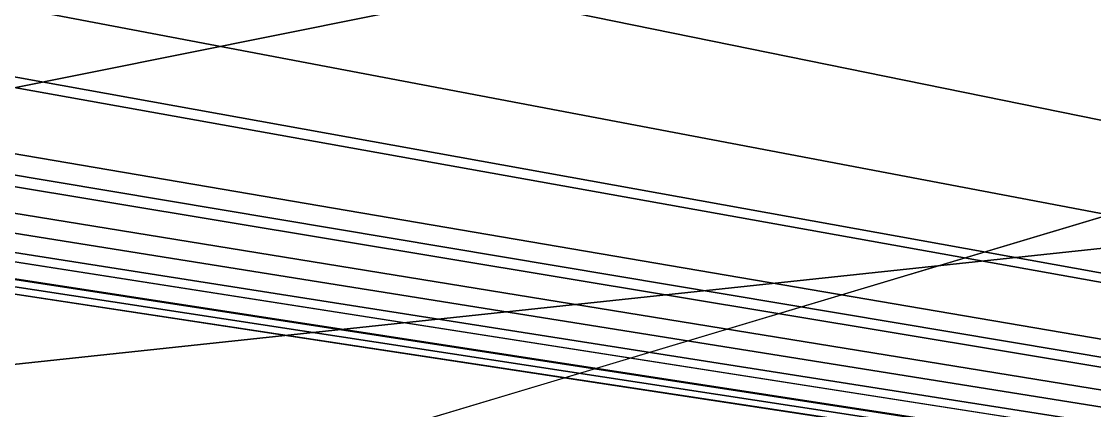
# Model space of a CAD drawing. Header units: metres. Extents: x 503497 to 504361, y 6966567 to 6966857.
# Drawn here: x 504146.752 to 504147.661, y 6966712.599 to 6966712.928 of the extents above; entities that cross this region are included whole.
import ezdxf

# ---------------------------------------------------------------- set-up
doc = ezdxf.new("R2010")
doc.units = ezdxf.units.M

msp = doc.modelspace()

# ---------------------------------------------------------------- linework, layer by layer
at = {"layer": 'SHADOW_APPROVED_20260111T072000'}
for points in [[(504144.5661, 6966713.0647), (504153.1826, 6966711.7206), (504080.0088, 6966726.6246), (504071.3923, 6966727.9687), (504144.5661, 6966713.0647)], [(504153.1826, 6966711.7206), (504152.9477, 6966710.2148), (504079.7739, 6966725.1188), (504080.0088, 6966726.6246), (504153.1826, 6966711.7206)]]:
    msp.add_lwpolyline(points, close=True, dxfattribs=at)
msp.add_lwpolyline([(504124.6436, 6966689.8311), (504125.6223, 6966696.1052), (504122.7613, 6966696.5515), (504123.3955, 6966700.6171), (504123.6735, 6966701.1907), (504124.1841, 6966701.6081), (504124.6865, 6966701.7525), (504126.4679, 6966701.5261), (504126.6349, 6966702.5968), (504125.8564, 6966702.7697), (504125.4218, 6966703.0603), (504125.0625, 6966703.6133), (504124.9683, 6966704.1079), (504125.9354, 6966710.4181), (504127.8093, 6966710.1258), (504128.3574, 6966713.6393), (504140.8554, 6966711.6898), (504140.8554, 6966711.6898), (504140.7719, 6966711.1544), (504144.1851, 6966710.622), (504144.5661, 6966713.0647), (504153.1826, 6966711.7206), (504152.9477, 6966710.2148), (504167.8718, 6966707.8869)], dxfattribs=at)
at = {"layer": 'SHADOW_APPROVED_20260114T072400'}
for points in [[(504144.5661, 6966713.0647), (504153.1826, 6966711.7206), (504081.1742, 6966725.3593), (504072.5577, 6966726.7034), (504144.5661, 6966713.0647)], [(504153.1826, 6966711.7206), (504152.9477, 6966710.2148), (504080.9393, 6966723.8535), (504081.1742, 6966725.3593), (504153.1826, 6966711.7206)]]:
    msp.add_lwpolyline(points, close=True, dxfattribs=at)
msp.add_lwpolyline([(504124.6436, 6966689.8311), (504125.6223, 6966696.1052), (504122.7613, 6966696.5515), (504123.3955, 6966700.6171), (504123.6735, 6966701.1907), (504124.1841, 6966701.6081), (504124.6865, 6966701.7525), (504126.4679, 6966701.5261), (504126.6349, 6966702.5968), (504125.8564, 6966702.7697), (504125.4218, 6966703.0603), (504125.0625, 6966703.6133), (504124.9683, 6966704.1079), (504125.9354, 6966710.4181), (504127.8093, 6966710.1258), (504128.3574, 6966713.6393), (504140.8554, 6966711.6898), (504140.8554, 6966711.6898), (504140.7719, 6966711.1544), (504144.1851, 6966710.622), (504144.5661, 6966713.0647), (504153.1826, 6966711.7206), (504152.9477, 6966710.2148), (504167.8718, 6966707.8869)], dxfattribs=at)
at = {"layer": 'SHADOW_APPROVED_20260122T071500'}
for points in [[(504144.5661, 6966713.0647), (504153.1826, 6966711.7206), (504070.6161, 6966726.4887), (504061.9996, 6966727.8328), (504144.5661, 6966713.0647)], [(504153.1826, 6966711.7206), (504152.9477, 6966710.2148), (504070.3812, 6966724.9829), (504070.6161, 6966726.4887), (504153.1826, 6966711.7206)]]:
    msp.add_lwpolyline(points, close=True, dxfattribs=at)
msp.add_lwpolyline([(504124.6436, 6966689.8311), (504125.6223, 6966696.1052), (504122.7613, 6966696.5515), (504123.3955, 6966700.6171), (504123.6735, 6966701.1907), (504124.1841, 6966701.6081), (504124.6865, 6966701.7525), (504126.4679, 6966701.5261), (504126.6349, 6966702.5968), (504125.8564, 6966702.7697), (504125.4218, 6966703.0603), (504125.0625, 6966703.6133), (504124.9683, 6966704.1079), (504125.9354, 6966710.4181), (504127.8093, 6966710.1258), (504128.3574, 6966713.6393), (504140.8554, 6966711.6898), (504140.8554, 6966711.6898), (504140.7719, 6966711.1544), (504144.1851, 6966710.622), (504144.5661, 6966713.0647), (504153.1826, 6966711.7206), (504152.9477, 6966710.2148), (504167.8718, 6966707.8869)], dxfattribs=at)
at = {"layer": 'SHADOW_APPROVED_20260124T072500'}
for points in [[(504144.5661, 6966713.0647), (504153.1826, 6966711.7206), (504076.9395, 6966723.4356), (504068.323, 6966724.7797), (504144.5661, 6966713.0647)], [(504153.1826, 6966711.7206), (504152.9477, 6966710.2148), (504076.7046, 6966721.9298), (504076.9395, 6966723.4356), (504153.1826, 6966711.7206)]]:
    msp.add_lwpolyline(points, close=True, dxfattribs=at)
msp.add_lwpolyline([(504124.6436, 6966689.8311), (504125.6223, 6966696.1052), (504122.7613, 6966696.5515), (504123.3955, 6966700.6171), (504123.6735, 6966701.1907), (504124.1841, 6966701.6081), (504124.6865, 6966701.7525), (504126.4679, 6966701.5261), (504126.6349, 6966702.5968), (504125.8564, 6966702.7697), (504125.4218, 6966703.0603), (504125.0625, 6966703.6133), (504124.9683, 6966704.1079), (504125.9354, 6966710.4181), (504127.8093, 6966710.1258), (504128.3574, 6966713.6393), (504140.8554, 6966711.6898), (504140.8554, 6966711.6898), (504140.7719, 6966711.1544), (504144.1851, 6966710.622), (504144.5661, 6966713.0647), (504153.1826, 6966711.7206), (504152.9477, 6966710.2148), (504167.8718, 6966707.8869)], dxfattribs=at)
at = {"layer": 'SHADOW_APPROVED_20260126T071100'}
for points in [[(504144.5661, 6966713.0647), (504153.1826, 6966711.7206), (504064.7575, 6966726.7664), (504056.141, 6966728.1105), (504144.5661, 6966713.0647)], [(504153.1826, 6966711.7206), (504152.9477, 6966710.2148), (504064.5226, 6966725.2606), (504064.7575, 6966726.7664), (504153.1826, 6966711.7206)]]:
    msp.add_lwpolyline(points, close=True, dxfattribs=at)
msp.add_lwpolyline([(504124.6436, 6966689.8311), (504125.6223, 6966696.1052), (504122.7613, 6966696.5515), (504123.3955, 6966700.6171), (504123.6735, 6966701.1907), (504124.1841, 6966701.6081), (504124.6865, 6966701.7525), (504126.4679, 6966701.5261), (504126.6349, 6966702.5968), (504125.8564, 6966702.7697), (504125.4218, 6966703.0603), (504125.0625, 6966703.6133), (504124.9683, 6966704.1079), (504125.9354, 6966710.4181), (504127.8093, 6966710.1258), (504128.3574, 6966713.6393), (504140.8554, 6966711.6898), (504140.8554, 6966711.6898), (504140.7719, 6966711.1544), (504144.1851, 6966710.622), (504144.5661, 6966713.0647), (504153.1826, 6966711.7206), (504152.9477, 6966710.2148), (504167.8718, 6966707.8869)], dxfattribs=at)
at = {"layer": 'SHADOW_APPROVED_20260127T071900'}
for points in [[(504144.5661, 6966713.0647), (504153.1826, 6966711.7206), (504070.8397, 6966724.2132), (504062.2232, 6966725.5573), (504144.5661, 6966713.0647)], [(504153.1826, 6966711.7206), (504152.9477, 6966710.2148), (504070.6048, 6966722.7074), (504070.8397, 6966724.2132), (504153.1826, 6966711.7206)]]:
    msp.add_lwpolyline(points, close=True, dxfattribs=at)
msp.add_lwpolyline([(504124.6436, 6966689.8311), (504125.6223, 6966696.1052), (504122.7613, 6966696.5515), (504123.3955, 6966700.6171), (504123.6735, 6966701.1907), (504124.1841, 6966701.6081), (504124.6865, 6966701.7525), (504126.4679, 6966701.5261), (504126.6349, 6966702.5968), (504125.8564, 6966702.7697), (504125.4218, 6966703.0603), (504125.0625, 6966703.6133), (504124.9683, 6966704.1079), (504125.9354, 6966710.4181), (504127.8093, 6966710.1258), (504128.3574, 6966713.6393), (504140.8554, 6966711.6898), (504140.8554, 6966711.6898), (504140.7719, 6966711.1544), (504144.1851, 6966710.622), (504144.5661, 6966713.0647), (504153.1826, 6966711.7206), (504152.9477, 6966710.2148), (504167.8718, 6966707.8869)], dxfattribs=at)
at = {"layer": 'SHADOW_APPROVED_20260129T071100'}
for points in [[(504144.5661, 6966713.0647), (504153.1826, 6966711.7206), (504062.7369, 6966725.9394), (504054.1204, 6966727.2835), (504144.5661, 6966713.0647)], [(504153.1826, 6966711.7206), (504152.9477, 6966710.2148), (504062.502, 6966724.4336), (504062.7369, 6966725.9394), (504153.1826, 6966711.7206)]]:
    msp.add_lwpolyline(points, close=True, dxfattribs=at)
msp.add_lwpolyline([(504124.6436, 6966689.8311), (504125.6223, 6966696.1052), (504122.7613, 6966696.5515), (504123.3955, 6966700.6171), (504123.6735, 6966701.1907), (504124.1841, 6966701.6081), (504124.6865, 6966701.7525), (504126.4679, 6966701.5261), (504126.6349, 6966702.5968), (504125.8564, 6966702.7697), (504125.4218, 6966703.0603), (504125.0625, 6966703.6133), (504124.9683, 6966704.1079), (504125.9354, 6966710.4181), (504127.8093, 6966710.1258), (504128.3574, 6966713.6393), (504140.8554, 6966711.6898), (504140.8554, 6966711.6898), (504140.7719, 6966711.1544), (504144.1851, 6966710.622), (504144.5661, 6966713.0647), (504153.1826, 6966711.7206), (504152.9477, 6966710.2148), (504167.8718, 6966707.8869)], dxfattribs=at)
at = {"layer": 'SHADOW_APPROVED_20260130T071100'}
for points in [[(504144.5661, 6966713.0647), (504153.1826, 6966711.7206), (504062.0507, 6966725.6348), (504053.4342, 6966726.9789), (504144.5661, 6966713.0647)], [(504153.1826, 6966711.7206), (504152.9477, 6966710.2148), (504061.8158, 6966724.129), (504062.0507, 6966725.6348), (504153.1826, 6966711.7206)]]:
    msp.add_lwpolyline(points, close=True, dxfattribs=at)
msp.add_lwpolyline([(504124.6436, 6966689.8311), (504125.6223, 6966696.1052), (504122.7613, 6966696.5515), (504123.3955, 6966700.6171), (504123.6735, 6966701.1907), (504124.1841, 6966701.6081), (504124.6865, 6966701.7525), (504126.4679, 6966701.5261), (504126.6349, 6966702.5968), (504125.8564, 6966702.7697), (504125.4218, 6966703.0603), (504125.0625, 6966703.6133), (504124.9683, 6966704.1079), (504125.9354, 6966710.4181), (504127.8093, 6966710.1258), (504128.3574, 6966713.6393), (504140.8554, 6966711.6898), (504140.8554, 6966711.6898), (504140.7719, 6966711.1544), (504144.1851, 6966710.622), (504144.5661, 6966713.0647), (504153.1826, 6966711.7206), (504152.9477, 6966710.2148), (504167.8718, 6966707.8869)], dxfattribs=at)
at = {"layer": 'SHADOW_APPROVED_20260203T070000'}
for points in [[(504144.5661, 6966713.0647), (504153.1826, 6966711.7206), (504047.1584, 6966728.022), (504038.5419, 6966729.3661), (504144.5661, 6966713.0647)], [(504153.1826, 6966711.7206), (504152.9477, 6966710.2148), (504046.9235, 6966726.5162), (504047.1584, 6966728.022), (504153.1826, 6966711.7206)]]:
    msp.add_lwpolyline(points, close=True, dxfattribs=at)
msp.add_lwpolyline([(504124.6436, 6966689.8311), (504125.6223, 6966696.1052), (504122.7613, 6966696.5515), (504123.3955, 6966700.6171), (504123.6735, 6966701.1907), (504124.1841, 6966701.6081), (504124.6865, 6966701.7525), (504126.4679, 6966701.5261), (504126.6349, 6966702.5968), (504125.8564, 6966702.7697), (504125.4218, 6966703.0603), (504125.0625, 6966703.6133), (504124.9683, 6966704.1079), (504125.9354, 6966710.4181), (504127.8093, 6966710.1258), (504128.3574, 6966713.6393), (504140.8554, 6966711.6898), (504140.8554, 6966711.6898), (504140.7719, 6966711.1544), (504144.1851, 6966710.622), (504144.5661, 6966713.0647), (504153.1826, 6966711.7206), (504152.9477, 6966710.2148), (504167.8718, 6966707.8869)], dxfattribs=at)
at = {"layer": 'SHADOW_APPROVED_20260314T074000'}
msp.add_lwpolyline([(504124.6436, 6966689.8311), (504125.6223, 6966696.1052), (504122.7613, 6966696.5515), (504123.3955, 6966700.6171), (504123.6735, 6966701.1907), (504124.1841, 6966701.6081), (504124.6865, 6966701.7525), (504126.4679, 6966701.5261), (504126.6349, 6966702.5968), (504125.8564, 6966702.7697), (504125.4218, 6966703.0603), (504125.0625, 6966703.6133), (504124.9683, 6966704.1079), (504125.9354, 6966710.4181), (504127.8093, 6966710.1258), (504128.3574, 6966713.6393), (504140.8554, 6966711.6898), (504140.8554, 6966711.6898), (504140.7719, 6966711.1544), (504144.1851, 6966710.622), (504144.5661, 6966713.0647), (504153.1826, 6966711.7206), (504152.9477, 6966710.2148), (504167.8718, 6966707.8869)], dxfattribs=at)
msp.add_lwpolyline([(504144.5661, 6966713.0647), (504153.1826, 6966711.7206), (504065.4281, 6966696.2642), (504056.8116, 6966697.6083), (504144.5661, 6966713.0647)], close=True, dxfattribs=at)
at = {"layer": 'SHADOW_APPROVED_20260426T070000'}
msp.add_lwpolyline([(504124.6436, 6966689.8311), (504125.6223, 6966696.1052), (504122.7613, 6966696.5515), (504123.3955, 6966700.6171), (504123.6735, 6966701.1907), (504124.1841, 6966701.6081), (504124.6865, 6966701.7525), (504126.4679, 6966701.5261), (504126.6349, 6966702.5968), (504125.8564, 6966702.7697), (504125.4218, 6966703.0603), (504125.0625, 6966703.6133), (504124.9683, 6966704.1079), (504125.9354, 6966710.4181), (504127.8093, 6966710.1258), (504128.3574, 6966713.6393), (504140.8554, 6966711.6898), (504140.8554, 6966711.6898), (504140.7719, 6966711.1544), (504144.1851, 6966710.622), (504144.5661, 6966713.0647), (504153.1826, 6966711.7206), (504152.9477, 6966710.2148), (504167.8718, 6966707.8869)], dxfattribs=at)
msp.add_lwpolyline([(504144.5661, 6966713.0647), (504153.1826, 6966711.7206), (503936.055, 6966629.6588), (503927.4385, 6966631.0029), (504144.5661, 6966713.0647)], close=True, dxfattribs=at)
at = {"layer": 'SHADOW_APPROVED_20260621T090000'}
msp.add_lwpolyline([(504124.6436, 6966689.8311), (504125.6223, 6966696.1052), (504122.7613, 6966696.5515), (504123.3955, 6966700.6171), (504123.6735, 6966701.1907), (504124.1841, 6966701.6081), (504124.6865, 6966701.7525), (504126.4679, 6966701.5261), (504126.6349, 6966702.5968), (504125.8564, 6966702.7697), (504125.4218, 6966703.0603), (504125.0625, 6966703.6133), (504124.9683, 6966704.1079), (504125.9354, 6966710.4181), (504127.8093, 6966710.1258), (504128.3574, 6966713.6393), (504140.8554, 6966711.6898), (504140.8554, 6966711.6898), (504140.7719, 6966711.1544), (504144.1851, 6966710.622), (504144.5661, 6966713.0647), (504153.1826, 6966711.7206), (504152.9477, 6966710.2148), (504167.8718, 6966707.8869)], dxfattribs=at)
msp.add_lwpolyline([(504144.5661, 6966713.0647), (504153.1826, 6966711.7206), (504094.6663, 6966648.789), (504086.0498, 6966650.1331), (504144.5661, 6966713.0647)], close=True, dxfattribs=at)
at = {"layer": 'SHADOW_APPROVED_20260621T120000'}
msp.add_lwpolyline([(504124.6436, 6966689.8311), (504125.6223, 6966696.1052), (504122.7613, 6966696.5515), (504123.3955, 6966700.6171), (504123.6735, 6966701.1907), (504124.1841, 6966701.6081), (504124.6865, 6966701.7525), (504126.4679, 6966701.5261), (504126.6349, 6966702.5968), (504125.8564, 6966702.7697), (504125.4218, 6966703.0603), (504125.0625, 6966703.6133), (504124.9683, 6966704.1079), (504125.9354, 6966710.4181), (504127.8093, 6966710.1258), (504128.3574, 6966713.6393), (504140.8554, 6966711.6898), (504140.8554, 6966711.6898), (504140.7719, 6966711.1544), (504144.1851, 6966710.622), (504144.5661, 6966713.0647), (504153.1826, 6966711.7206), (504152.9477, 6966710.2148), (504167.8718, 6966707.8869)], dxfattribs=at)
msp.add_lwpolyline([(504144.5661, 6966713.0647), (504153.1826, 6966711.7206), (504155.8036, 6966663.0478), (504147.1871, 6966664.3919), (504144.5661, 6966713.0647)], close=True, dxfattribs=at)
at = {"layer": 'SHADOW_APPROVED_20260621T140000'}
msp.add_lwpolyline([(504124.6436, 6966689.8311), (504125.6223, 6966696.1052), (504122.7613, 6966696.5515), (504123.3955, 6966700.6171), (504123.6735, 6966701.1907), (504124.1841, 6966701.6081), (504124.6865, 6966701.7525), (504126.4679, 6966701.5261), (504126.6349, 6966702.5968), (504125.8564, 6966702.7697), (504125.4218, 6966703.0603), (504125.0625, 6966703.6133), (504124.9683, 6966704.1079), (504125.9354, 6966710.4181), (504127.8093, 6966710.1258), (504128.3574, 6966713.6393), (504140.8554, 6966711.6898), (504140.8554, 6966711.6898), (504140.7719, 6966711.1544), (504144.1851, 6966710.622), (504144.5661, 6966713.0647), (504153.1826, 6966711.7206), (504152.9477, 6966710.2148), (504167.8718, 6966707.8869)], dxfattribs=at)
msp.add_lwpolyline([(504144.5661, 6966713.0647), (504153.1826, 6966711.7206), (504192.0923, 6966655.9146), (504183.4758, 6966657.2587), (504144.5661, 6966713.0647)], close=True, dxfattribs=at)
at = {"layer": 'SHADOW_APPROVED_20260621T150000'}
msp.add_lwpolyline([(504124.6436, 6966689.8311), (504125.6223, 6966696.1052), (504122.7613, 6966696.5515), (504123.3955, 6966700.6171), (504123.6735, 6966701.1907), (504124.1841, 6966701.6081), (504124.6865, 6966701.7525), (504126.4679, 6966701.5261), (504126.6349, 6966702.5968), (504125.8564, 6966702.7697), (504125.4218, 6966703.0603), (504125.0625, 6966703.6133), (504124.9683, 6966704.1079), (504125.9354, 6966710.4181), (504127.8093, 6966710.1258), (504128.3574, 6966713.6393), (504140.8554, 6966711.6898), (504140.8554, 6966711.6898), (504140.7719, 6966711.1544), (504144.1851, 6966710.622), (504144.5661, 6966713.0647), (504153.1826, 6966711.7206), (504152.9477, 6966710.2148), (504167.8718, 6966707.8869)], dxfattribs=at)
msp.add_lwpolyline([(504144.5661, 6966713.0647), (504153.1826, 6966711.7206), (504226.4627, 6966642.7178), (504217.8462, 6966644.0619), (504144.5661, 6966713.0647)], close=True, dxfattribs=at)
at = {"layer": 'SHADOW_APPROVED_20260621T160000'}
msp.add_lwpolyline([(504124.6436, 6966689.8311), (504125.6223, 6966696.1052), (504122.7613, 6966696.5515), (504123.3955, 6966700.6171), (504123.6735, 6966701.1907), (504124.1841, 6966701.6081), (504124.6865, 6966701.7525), (504126.4679, 6966701.5261), (504126.6349, 6966702.5968), (504125.8564, 6966702.7697), (504125.4218, 6966703.0603), (504125.0625, 6966703.6133), (504124.9683, 6966704.1079), (504125.9354, 6966710.4181), (504127.8093, 6966710.1258), (504128.3574, 6966713.6393), (504140.8554, 6966711.6898), (504140.8554, 6966711.6898), (504140.7719, 6966711.1544), (504144.1851, 6966710.622), (504144.5661, 6966713.0647), (504153.1826, 6966711.7206), (504152.9477, 6966710.2148), (504167.8718, 6966707.8869)], dxfattribs=at)
msp.add_lwpolyline([(504144.5661, 6966713.0647), (504153.1826, 6966711.7206), (504321.4388, 6966598.6208), (504312.8223, 6966599.9649), (504144.5661, 6966713.0647)], close=True, dxfattribs=at)
at = {"layer": 'SHADOW_APPROVED_20261019T053000'}
for points in [[(504144.5661, 6966713.0647), (504153.1826, 6966711.7206), (503576.4269, 6966803.8534), (503567.8104, 6966805.1975), (504144.5661, 6966713.0647)], [(504153.1826, 6966711.7206), (504152.9477, 6966710.2148), (503576.192, 6966802.3476), (503576.4269, 6966803.8534), (504153.1826, 6966711.7206)]]:
    msp.add_lwpolyline(points, close=True, dxfattribs=at)
msp.add_lwpolyline([(504124.6436, 6966689.8311), (504125.6223, 6966696.1052), (504122.7613, 6966696.5515), (504123.3955, 6966700.6171), (504123.6735, 6966701.1907), (504124.1841, 6966701.6081), (504124.6865, 6966701.7525), (504126.4679, 6966701.5261), (504126.6349, 6966702.5968), (504125.8564, 6966702.7697), (504125.4218, 6966703.0603), (504125.0625, 6966703.6133), (504124.9683, 6966704.1079), (504125.9354, 6966710.4181), (504127.8093, 6966710.1258), (504128.3574, 6966713.6393), (504140.8554, 6966711.6898), (504140.8554, 6966711.6898), (504140.7719, 6966711.1544), (504144.1851, 6966710.622), (504144.5661, 6966713.0647), (504153.1826, 6966711.7206), (504152.9477, 6966710.2148), (504167.8718, 6966707.8869)], dxfattribs=at)
at = {"layer": 'SHADOW_APPROVED_20261112T063500'}
for points in [[(504144.5661, 6966713.0647), (504153.1826, 6966711.7206), (504054.9043, 6966727.6748), (504046.2878, 6966729.0189), (504144.5661, 6966713.0647)], [(504153.1826, 6966711.7206), (504152.9477, 6966710.2148), (504054.6694, 6966726.169), (504054.9043, 6966727.6748), (504153.1826, 6966711.7206)]]:
    msp.add_lwpolyline(points, close=True, dxfattribs=at)
msp.add_lwpolyline([(504124.6436, 6966689.8311), (504125.6223, 6966696.1052), (504122.7613, 6966696.5515), (504123.3955, 6966700.6171), (504123.6735, 6966701.1907), (504124.1841, 6966701.6081), (504124.6865, 6966701.7525), (504126.4679, 6966701.5261), (504126.6349, 6966702.5968), (504125.8564, 6966702.7697), (504125.4218, 6966703.0603), (504125.0625, 6966703.6133), (504124.9683, 6966704.1079), (504125.9354, 6966710.4181), (504127.8093, 6966710.1258), (504128.3574, 6966713.6393), (504140.8554, 6966711.6898), (504140.8554, 6966711.6898), (504140.7719, 6966711.1544), (504144.1851, 6966710.622), (504144.5661, 6966713.0647), (504153.1826, 6966711.7206), (504152.9477, 6966710.2148), (504167.8718, 6966707.8869)], dxfattribs=at)
at = {"layer": 'SHADOW_APPROVED_20261113T063500'}
for points in [[(504144.5661, 6966713.0647), (504153.1826, 6966711.7206), (504055.3725, 6966728.0903), (504046.756, 6966729.4344), (504144.5661, 6966713.0647)], [(504153.1826, 6966711.7206), (504152.9477, 6966710.2148), (504055.1376, 6966726.5845), (504055.3725, 6966728.0903), (504153.1826, 6966711.7206)]]:
    msp.add_lwpolyline(points, close=True, dxfattribs=at)
msp.add_lwpolyline([(504124.6436, 6966689.8311), (504125.6223, 6966696.1052), (504122.7613, 6966696.5515), (504123.3955, 6966700.6171), (504123.6735, 6966701.1907), (504124.1841, 6966701.6081), (504124.6865, 6966701.7525), (504126.4679, 6966701.5261), (504126.6349, 6966702.5968), (504125.8564, 6966702.7697), (504125.4218, 6966703.0603), (504125.0625, 6966703.6133), (504124.9683, 6966704.1079), (504125.9354, 6966710.4181), (504127.8093, 6966710.1258), (504128.3574, 6966713.6393), (504140.8554, 6966711.6898), (504140.8554, 6966711.6898), (504140.7719, 6966711.1544), (504144.1851, 6966710.622), (504144.5661, 6966713.0647), (504153.1826, 6966711.7206), (504152.9477, 6966710.2148), (504167.8718, 6966707.8869)], dxfattribs=at)
at = {"layer": 'SHADOW_APPROVED_20261122T065200'}
for points in [[(504144.5661, 6966713.0647), (504153.1826, 6966711.7206), (504073.0185, 6966726.1714), (504064.402, 6966727.5155), (504144.5661, 6966713.0647)], [(504153.1826, 6966711.7206), (504152.9477, 6966710.2148), (504072.7836, 6966724.6656), (504073.0185, 6966726.1714), (504153.1826, 6966711.7206)]]:
    msp.add_lwpolyline(points, close=True, dxfattribs=at)
msp.add_lwpolyline([(504124.6436, 6966689.8311), (504125.6223, 6966696.1052), (504122.7613, 6966696.5515), (504123.3955, 6966700.6171), (504123.6735, 6966701.1907), (504124.1841, 6966701.6081), (504124.6865, 6966701.7525), (504126.4679, 6966701.5261), (504126.6349, 6966702.5968), (504125.8564, 6966702.7697), (504125.4218, 6966703.0603), (504125.0625, 6966703.6133), (504124.9683, 6966704.1079), (504125.9354, 6966710.4181), (504127.8093, 6966710.1258), (504128.3574, 6966713.6393), (504140.8554, 6966711.6898), (504140.8554, 6966711.6898), (504140.7719, 6966711.1544), (504144.1851, 6966710.622), (504144.5661, 6966713.0647), (504153.1826, 6966711.7206), (504152.9477, 6966710.2148), (504167.8718, 6966707.8869)], dxfattribs=at)
at = {"layer": 'SHADOW_APPROVED_20261123T070300'}
for points in [[(504144.5661, 6966713.0647), (504153.1826, 6966711.7206), (504080.7857, 6966723.7271), (504072.1692, 6966725.0712), (504144.5661, 6966713.0647)], [(504153.1826, 6966711.7206), (504152.9477, 6966710.2148), (504080.5508, 6966722.2213), (504080.7857, 6966723.7271), (504153.1826, 6966711.7206)]]:
    msp.add_lwpolyline(points, close=True, dxfattribs=at)
msp.add_lwpolyline([(504124.6436, 6966689.8311), (504125.6223, 6966696.1052), (504122.7613, 6966696.5515), (504123.3955, 6966700.6171), (504123.6735, 6966701.1907), (504124.1841, 6966701.6081), (504124.6865, 6966701.7525), (504126.4679, 6966701.5261), (504126.6349, 6966702.5968), (504125.8564, 6966702.7697), (504125.4218, 6966703.0603), (504125.0625, 6966703.6133), (504124.9683, 6966704.1079), (504125.9354, 6966710.4181), (504127.8093, 6966710.1258), (504128.3574, 6966713.6393), (504140.8554, 6966711.6898), (504140.8554, 6966711.6898), (504140.7719, 6966711.1544), (504144.1851, 6966710.622), (504144.5661, 6966713.0647), (504153.1826, 6966711.7206), (504152.9477, 6966710.2148), (504167.8718, 6966707.8869)], dxfattribs=at)
at = {"layer": 'SHADOW_APPROVED_20261221T090000'}
msp.add_lwpolyline([(504144.5661, 6966713.0647), (504153.1826, 6966711.7206), (504122.9279, 6966713.52), (504114.3114, 6966714.8641), (504144.5661, 6966713.0647)], close=True, dxfattribs=at)
msp.add_lwpolyline([(504124.6436, 6966689.8311), (504125.6223, 6966696.1052), (504122.7613, 6966696.5515), (504123.3955, 6966700.6171), (504123.6735, 6966701.1907), (504124.1841, 6966701.6081), (504124.6865, 6966701.7525), (504126.4679, 6966701.5261), (504126.6349, 6966702.5968), (504125.8564, 6966702.7697), (504125.4218, 6966703.0603), (504125.0625, 6966703.6133), (504124.9683, 6966704.1079), (504125.9354, 6966710.4181), (504127.8093, 6966710.1258), (504128.3574, 6966713.6393), (504140.8554, 6966711.6898), (504140.8554, 6966711.6898), (504140.7719, 6966711.1544), (504144.1851, 6966710.622), (504144.5661, 6966713.0647), (504153.1826, 6966711.7206), (504152.9477, 6966710.2148), (504167.8718, 6966707.8869)], dxfattribs=at)
at = {"layer": 'SHADOW_APPROVED_20261221T120000'}
msp.add_lwpolyline([(504124.6436, 6966689.8311), (504125.6223, 6966696.1052), (504122.7613, 6966696.5515), (504123.3955, 6966700.6171), (504123.6735, 6966701.1907), (504124.1841, 6966701.6081), (504124.6865, 6966701.7525), (504126.4679, 6966701.5261), (504126.6349, 6966702.5968), (504125.8564, 6966702.7697), (504125.4218, 6966703.0603), (504125.0625, 6966703.6133), (504124.9683, 6966704.1079), (504125.9354, 6966710.4181), (504127.8093, 6966710.1258), (504128.3574, 6966713.6393), (504140.8554, 6966711.6898), (504140.8554, 6966711.6898), (504140.7719, 6966711.1544), (504144.1851, 6966710.622), (504144.5661, 6966713.0647), (504153.1826, 6966711.7206), (504152.9477, 6966710.2148), (504167.8718, 6966707.8869)], dxfattribs=at)
msp.add_lwpolyline([(504144.5661, 6966713.0647), (504153.1826, 6966711.7206), (504155.4551, 6966708.9898), (504146.8386, 6966710.3339), (504144.5661, 6966713.0647)], close=True, dxfattribs=at)
at = {"layer": 'SHADOW_APPROVED_20261221T150000'}
for points in [[(504144.5661, 6966713.0647), (504153.1826, 6966711.7206), (504190.8765, 6966715.7409), (504182.26, 6966717.085), (504144.5661, 6966713.0647)], [(504124.9683, 6966704.1079), (504125.9354, 6966710.4181), (504163.6293, 6966714.4384), (504162.6622, 6966708.1282), (504124.9683, 6966704.1079)], [(504125.9354, 6966710.4181), (504127.8093, 6966710.1258), (504165.5032, 6966714.1461), (504163.6293, 6966714.4384), (504125.9354, 6966710.4181)]]:
    msp.add_lwpolyline(points, close=True, dxfattribs=at)
msp.add_lwpolyline([(504124.6436, 6966689.8311), (504125.6223, 6966696.1052), (504122.7613, 6966696.5515), (504123.3955, 6966700.6171), (504123.6735, 6966701.1907), (504124.1841, 6966701.6081), (504124.6865, 6966701.7525), (504126.4679, 6966701.5261), (504126.6349, 6966702.5968), (504125.8564, 6966702.7697), (504125.4218, 6966703.0603), (504125.0625, 6966703.6133), (504124.9683, 6966704.1079), (504125.9354, 6966710.4181), (504127.8093, 6966710.1258), (504128.3574, 6966713.6393), (504140.8554, 6966711.6898), (504140.8554, 6966711.6898), (504140.7719, 6966711.1544), (504144.1851, 6966710.622), (504144.5661, 6966713.0647), (504153.1826, 6966711.7206), (504152.9477, 6966710.2148), (504167.8718, 6966707.8869)], dxfattribs=at)
at = {"layer": 'SHADOW_APPROVED_20261221T160000'}
for points in [[(504128.3574, 6966713.6393), (504140.8554, 6966711.6898), (504200.4172, 6966723.6416), (504187.9192, 6966725.5911), (504128.3574, 6966713.6393)], [(504144.5661, 6966713.0647), (504153.1826, 6966711.7206), (504212.7444, 6966723.6724), (504204.1279, 6966725.0165), (504144.5661, 6966713.0647)], [(504140.8554, 6966711.6898), (504140.7719, 6966711.1544), (504200.3337, 6966723.1062), (504200.4172, 6966723.6416), (504140.8554, 6966711.6898)], [(504140.8554, 6966711.6898), (504140.8554, 6966711.6898), (504200.4172, 6966723.6416), (504200.4172, 6966723.6416), (504140.8554, 6966711.6898)]]:
    msp.add_lwpolyline(points, close=True, dxfattribs=at)
msp.add_lwpolyline([(504124.6436, 6966689.8311), (504125.6223, 6966696.1052), (504122.7613, 6966696.5515), (504123.3955, 6966700.6171), (504123.6735, 6966701.1907), (504124.1841, 6966701.6081), (504124.6865, 6966701.7525), (504126.4679, 6966701.5261), (504126.6349, 6966702.5968), (504125.8564, 6966702.7697), (504125.4218, 6966703.0603), (504125.0625, 6966703.6133), (504124.9683, 6966704.1079), (504125.9354, 6966710.4181), (504127.8093, 6966710.1258), (504128.3574, 6966713.6393), (504140.8554, 6966711.6898), (504140.8554, 6966711.6898), (504140.7719, 6966711.1544), (504144.1851, 6966710.622), (504144.5661, 6966713.0647), (504153.1826, 6966711.7206), (504152.9477, 6966710.2148), (504167.8718, 6966707.8869)], dxfattribs=at)
at = {"layer": 'SHADOW_APPROVED_20261221T170000'}
for points in [[(504137.1539, 6966693.1239), (504139.8525, 6966710.4238), (504252.1782, 6966744.0427), (504249.4796, 6966726.7428), (504137.1539, 6966693.1239)], [(504139.8525, 6966710.4238), (504143.9181, 6966709.7896), (504256.2438, 6966743.4085), (504252.1782, 6966744.0427), (504139.8525, 6966710.4238)], [(504139.8525, 6966710.4238), (504139.8525, 6966710.4238), (504252.1782, 6966744.0427), (504252.1782, 6966744.0427), (504139.8525, 6966710.4238)], [(504144.5661, 6966713.0647), (504153.1826, 6966711.7206), (504256.3825, 6966742.6082), (504247.766, 6966743.9523), (504144.5661, 6966713.0647)]]:
    msp.add_lwpolyline(points, close=True, dxfattribs=at)
msp.add_lwpolyline([(504124.6436, 6966689.8311), (504125.6223, 6966696.1052), (504122.7613, 6966696.5515), (504123.3955, 6966700.6171), (504123.6735, 6966701.1907), (504124.1841, 6966701.6081), (504124.6865, 6966701.7525), (504126.4679, 6966701.5261), (504126.6349, 6966702.5968), (504125.8564, 6966702.7697), (504125.4218, 6966703.0603), (504125.0625, 6966703.6133), (504124.9683, 6966704.1079), (504125.9354, 6966710.4181), (504127.8093, 6966710.1258), (504128.3574, 6966713.6393), (504140.8554, 6966711.6898), (504140.8554, 6966711.6898), (504140.7719, 6966711.1544), (504144.1851, 6966710.622), (504144.5661, 6966713.0647), (504153.1826, 6966711.7206), (504152.9477, 6966710.2148), (504167.8718, 6966707.8869)], dxfattribs=at)
at = {"layer": 'SHADOW_COMPARATOR_RL48_20260111T072000'}
for points in [[(504144.5661, 6966713.0647), (504153.1826, 6966711.7206), (504107.5553, 6966721.014), (504098.9388, 6966722.3581), (504144.5661, 6966713.0647)], [(504153.1826, 6966711.7206), (504152.9477, 6966710.2148), (504107.3204, 6966719.5082), (504107.5553, 6966721.014), (504153.1826, 6966711.7206)]]:
    msp.add_lwpolyline(points, close=True, dxfattribs=at)
msp.add_lwpolyline([(504124.6436, 6966689.8311), (504125.6223, 6966696.1052), (504122.7613, 6966696.5515), (504123.3955, 6966700.6171), (504123.6735, 6966701.1907), (504124.1841, 6966701.6081), (504124.6865, 6966701.7525), (504126.4679, 6966701.5261), (504126.6349, 6966702.5968), (504125.8564, 6966702.7697), (504125.4218, 6966703.0603), (504125.0625, 6966703.6133), (504124.9683, 6966704.1079), (504125.9354, 6966710.4181), (504127.8093, 6966710.1258), (504128.3574, 6966713.6393), (504140.8554, 6966711.6898), (504140.8554, 6966711.6898), (504140.7719, 6966711.1544), (504144.1851, 6966710.622), (504144.5661, 6966713.0647), (504153.1826, 6966711.7206), (504152.9477, 6966710.2148), (504167.8718, 6966707.8869)], dxfattribs=at)
at = {"layer": 'SHADOW_COMPARATOR_RL48_20260114T072400'}
for points in [[(504144.5661, 6966713.0647), (504153.1826, 6966711.7206), (504108.282, 6966720.225), (504099.6655, 6966721.5691), (504144.5661, 6966713.0647)], [(504153.1826, 6966711.7206), (504152.9477, 6966710.2148), (504108.0471, 6966718.7192), (504108.282, 6966720.225), (504153.1826, 6966711.7206)]]:
    msp.add_lwpolyline(points, close=True, dxfattribs=at)
msp.add_lwpolyline([(504124.6436, 6966689.8311), (504125.6223, 6966696.1052), (504122.7613, 6966696.5515), (504123.3955, 6966700.6171), (504123.6735, 6966701.1907), (504124.1841, 6966701.6081), (504124.6865, 6966701.7525), (504126.4679, 6966701.5261), (504126.6349, 6966702.5968), (504125.8564, 6966702.7697), (504125.4218, 6966703.0603), (504125.0625, 6966703.6133), (504124.9683, 6966704.1079), (504125.9354, 6966710.4181), (504127.8093, 6966710.1258), (504128.3574, 6966713.6393), (504140.8554, 6966711.6898), (504140.8554, 6966711.6898), (504140.7719, 6966711.1544), (504144.1851, 6966710.622), (504144.5661, 6966713.0647), (504153.1826, 6966711.7206), (504152.9477, 6966710.2148), (504167.8718, 6966707.8869)], dxfattribs=at)
at = {"layer": 'SHADOW_COMPARATOR_RL48_20260122T071500'}
for points in [[(504144.5661, 6966713.0647), (504153.1826, 6966711.7206), (504101.6985, 6966720.9292), (504093.082, 6966722.2733), (504144.5661, 6966713.0647)], [(504153.1826, 6966711.7206), (504152.9477, 6966710.2148), (504101.4636, 6966719.4234), (504101.6985, 6966720.9292), (504153.1826, 6966711.7206)]]:
    msp.add_lwpolyline(points, close=True, dxfattribs=at)
msp.add_lwpolyline([(504124.6436, 6966689.8311), (504125.6223, 6966696.1052), (504122.7613, 6966696.5515), (504123.3955, 6966700.6171), (504123.6735, 6966701.1907), (504124.1841, 6966701.6081), (504124.6865, 6966701.7525), (504126.4679, 6966701.5261), (504126.6349, 6966702.5968), (504125.8564, 6966702.7697), (504125.4218, 6966703.0603), (504125.0625, 6966703.6133), (504124.9683, 6966704.1079), (504125.9354, 6966710.4181), (504127.8093, 6966710.1258), (504128.3574, 6966713.6393), (504140.8554, 6966711.6898), (504140.8554, 6966711.6898), (504140.7719, 6966711.1544), (504144.1851, 6966710.622), (504144.5661, 6966713.0647), (504153.1826, 6966711.7206), (504152.9477, 6966710.2148), (504167.8718, 6966707.8869)], dxfattribs=at)
at = {"layer": 'SHADOW_COMPARATOR_RL48_20260124T072500'}
for points in [[(504144.5661, 6966713.0647), (504153.1826, 6966711.7206), (504105.6414, 6966719.0255), (504097.0249, 6966720.3696), (504144.5661, 6966713.0647)], [(504153.1826, 6966711.7206), (504152.9477, 6966710.2148), (504105.4065, 6966717.5197), (504105.6414, 6966719.0255), (504153.1826, 6966711.7206)]]:
    msp.add_lwpolyline(points, close=True, dxfattribs=at)
msp.add_lwpolyline([(504124.6436, 6966689.8311), (504125.6223, 6966696.1052), (504122.7613, 6966696.5515), (504123.3955, 6966700.6171), (504123.6735, 6966701.1907), (504124.1841, 6966701.6081), (504124.6865, 6966701.7525), (504126.4679, 6966701.5261), (504126.6349, 6966702.5968), (504125.8564, 6966702.7697), (504125.4218, 6966703.0603), (504125.0625, 6966703.6133), (504124.9683, 6966704.1079), (504125.9354, 6966710.4181), (504127.8093, 6966710.1258), (504128.3574, 6966713.6393), (504140.8554, 6966711.6898), (504140.8554, 6966711.6898), (504140.7719, 6966711.1544), (504144.1851, 6966710.622), (504144.5661, 6966713.0647), (504153.1826, 6966711.7206), (504152.9477, 6966710.2148), (504167.8718, 6966707.8869)], dxfattribs=at)
at = {"layer": 'SHADOW_COMPARATOR_RL48_20260126T071100'}
for points in [[(504144.5661, 6966713.0647), (504153.1826, 6966711.7206), (504098.0454, 6966721.1024), (504089.4289, 6966722.4465), (504144.5661, 6966713.0647)], [(504153.1826, 6966711.7206), (504152.9477, 6966710.2148), (504097.8105, 6966719.5966), (504098.0454, 6966721.1024), (504153.1826, 6966711.7206)]]:
    msp.add_lwpolyline(points, close=True, dxfattribs=at)
msp.add_lwpolyline([(504124.6436, 6966689.8311), (504125.6223, 6966696.1052), (504122.7613, 6966696.5515), (504123.3955, 6966700.6171), (504123.6735, 6966701.1907), (504124.1841, 6966701.6081), (504124.6865, 6966701.7525), (504126.4679, 6966701.5261), (504126.6349, 6966702.5968), (504125.8564, 6966702.7697), (504125.4218, 6966703.0603), (504125.0625, 6966703.6133), (504124.9683, 6966704.1079), (504125.9354, 6966710.4181), (504127.8093, 6966710.1258), (504128.3574, 6966713.6393), (504140.8554, 6966711.6898), (504140.8554, 6966711.6898), (504140.7719, 6966711.1544), (504144.1851, 6966710.622), (504144.5661, 6966713.0647), (504153.1826, 6966711.7206), (504152.9477, 6966710.2148), (504167.8718, 6966707.8869)], dxfattribs=at)
at = {"layer": 'SHADOW_COMPARATOR_RL48_20260127T071900'}
for points in [[(504144.5661, 6966713.0647), (504153.1826, 6966711.7206), (504101.8379, 6966719.5103), (504093.2214, 6966720.8544), (504144.5661, 6966713.0647)], [(504153.1826, 6966711.7206), (504152.9477, 6966710.2148), (504101.603, 6966718.0045), (504101.8379, 6966719.5103), (504153.1826, 6966711.7206)]]:
    msp.add_lwpolyline(points, close=True, dxfattribs=at)
msp.add_lwpolyline([(504124.6436, 6966689.8311), (504125.6223, 6966696.1052), (504122.7613, 6966696.5515), (504123.3955, 6966700.6171), (504123.6735, 6966701.1907), (504124.1841, 6966701.6081), (504124.6865, 6966701.7525), (504126.4679, 6966701.5261), (504126.6349, 6966702.5968), (504125.8564, 6966702.7697), (504125.4218, 6966703.0603), (504125.0625, 6966703.6133), (504124.9683, 6966704.1079), (504125.9354, 6966710.4181), (504127.8093, 6966710.1258), (504128.3574, 6966713.6393), (504140.8554, 6966711.6898), (504140.8554, 6966711.6898), (504140.7719, 6966711.1544), (504144.1851, 6966710.622), (504144.5661, 6966713.0647), (504153.1826, 6966711.7206), (504152.9477, 6966710.2148), (504167.8718, 6966707.8869)], dxfattribs=at)
at = {"layer": 'SHADOW_COMPARATOR_RL48_20260129T071100'}
for points in [[(504144.5661, 6966713.0647), (504153.1826, 6966711.7206), (504096.7854, 6966720.5867), (504088.1689, 6966721.9308), (504144.5661, 6966713.0647)], [(504153.1826, 6966711.7206), (504152.9477, 6966710.2148), (504096.5505, 6966719.0809), (504096.7854, 6966720.5867), (504153.1826, 6966711.7206)]]:
    msp.add_lwpolyline(points, close=True, dxfattribs=at)
msp.add_lwpolyline([(504124.6436, 6966689.8311), (504125.6223, 6966696.1052), (504122.7613, 6966696.5515), (504123.3955, 6966700.6171), (504123.6735, 6966701.1907), (504124.1841, 6966701.6081), (504124.6865, 6966701.7525), (504126.4679, 6966701.5261), (504126.6349, 6966702.5968), (504125.8564, 6966702.7697), (504125.4218, 6966703.0603), (504125.0625, 6966703.6133), (504124.9683, 6966704.1079), (504125.9354, 6966710.4181), (504127.8093, 6966710.1258), (504128.3574, 6966713.6393), (504140.8554, 6966711.6898), (504140.8554, 6966711.6898), (504140.7719, 6966711.1544), (504144.1851, 6966710.622), (504144.5661, 6966713.0647), (504153.1826, 6966711.7206), (504152.9477, 6966710.2148), (504167.8718, 6966707.8869)], dxfattribs=at)
at = {"layer": 'SHADOW_COMPARATOR_RL48_20260130T071100'}
for points in [[(504144.5661, 6966713.0647), (504153.1826, 6966711.7206), (504096.3575, 6966720.3968), (504087.741, 6966721.7409), (504144.5661, 6966713.0647)], [(504153.1826, 6966711.7206), (504152.9477, 6966710.2148), (504096.1226, 6966718.891), (504096.3575, 6966720.3968), (504153.1826, 6966711.7206)]]:
    msp.add_lwpolyline(points, close=True, dxfattribs=at)
msp.add_lwpolyline([(504124.6436, 6966689.8311), (504125.6223, 6966696.1052), (504122.7613, 6966696.5515), (504123.3955, 6966700.6171), (504123.6735, 6966701.1907), (504124.1841, 6966701.6081), (504124.6865, 6966701.7525), (504126.4679, 6966701.5261), (504126.6349, 6966702.5968), (504125.8564, 6966702.7697), (504125.4218, 6966703.0603), (504125.0625, 6966703.6133), (504124.9683, 6966704.1079), (504125.9354, 6966710.4181), (504127.8093, 6966710.1258), (504128.3574, 6966713.6393), (504140.8554, 6966711.6898), (504140.8554, 6966711.6898), (504140.7719, 6966711.1544), (504144.1851, 6966710.622), (504144.5661, 6966713.0647), (504153.1826, 6966711.7206), (504152.9477, 6966710.2148), (504167.8718, 6966707.8869)], dxfattribs=at)
at = {"layer": 'SHADOW_COMPARATOR_RL48_20260203T070000'}
for points in [[(504144.5661, 6966713.0647), (504153.1826, 6966711.7206), (504087.0715, 6966721.8853), (504078.455, 6966723.2294), (504144.5661, 6966713.0647)], [(504153.1826, 6966711.7206), (504152.9477, 6966710.2148), (504086.8366, 6966720.3795), (504087.0715, 6966721.8853), (504153.1826, 6966711.7206)]]:
    msp.add_lwpolyline(points, close=True, dxfattribs=at)
msp.add_lwpolyline([(504124.6436, 6966689.8311), (504125.6223, 6966696.1052), (504122.7613, 6966696.5515), (504123.3955, 6966700.6171), (504123.6735, 6966701.1907), (504124.1841, 6966701.6081), (504124.6865, 6966701.7525), (504126.4679, 6966701.5261), (504126.6349, 6966702.5968), (504125.8564, 6966702.7697), (504125.4218, 6966703.0603), (504125.0625, 6966703.6133), (504124.9683, 6966704.1079), (504125.9354, 6966710.4181), (504127.8093, 6966710.1258), (504128.3574, 6966713.6393), (504140.8554, 6966711.6898), (504140.8554, 6966711.6898), (504140.7719, 6966711.1544), (504144.1851, 6966710.622), (504144.5661, 6966713.0647), (504153.1826, 6966711.7206), (504152.9477, 6966710.2148), (504167.8718, 6966707.8869)], dxfattribs=at)
at = {"layer": 'SHADOW_COMPARATOR_RL48_20260314T074000'}
msp.add_lwpolyline([(504124.6436, 6966689.8311), (504125.6223, 6966696.1052), (504122.7613, 6966696.5515), (504123.3955, 6966700.6171), (504123.6735, 6966701.1907), (504124.1841, 6966701.6081), (504124.6865, 6966701.7525), (504126.4679, 6966701.5261), (504126.6349, 6966702.5968), (504125.8564, 6966702.7697), (504125.4218, 6966703.0603), (504125.0625, 6966703.6133), (504124.9683, 6966704.1079), (504125.9354, 6966710.4181), (504127.8093, 6966710.1258), (504128.3574, 6966713.6393), (504140.8554, 6966711.6898), (504140.8554, 6966711.6898), (504140.7719, 6966711.1544), (504144.1851, 6966710.622), (504144.5661, 6966713.0647), (504153.1826, 6966711.7206), (504152.9477, 6966710.2148), (504167.8718, 6966707.8869)], dxfattribs=at)
msp.add_lwpolyline([(504144.5661, 6966713.0647), (504153.1826, 6966711.7206), (504098.4635, 6966702.0828), (504089.847, 6966703.4269), (504144.5661, 6966713.0647)], close=True, dxfattribs=at)
at = {"layer": 'SHADOW_COMPARATOR_RL48_20260426T070000'}
msp.add_lwpolyline([(504124.6436, 6966689.8311), (504125.6223, 6966696.1052), (504122.7613, 6966696.5515), (504123.3955, 6966700.6171), (504123.6735, 6966701.1907), (504124.1841, 6966701.6081), (504124.6865, 6966701.7525), (504126.4679, 6966701.5261), (504126.6349, 6966702.5968), (504125.8564, 6966702.7697), (504125.4218, 6966703.0603), (504125.0625, 6966703.6133), (504124.9683, 6966704.1079), (504125.9354, 6966710.4181), (504127.8093, 6966710.1258), (504128.3574, 6966713.6393), (504140.8554, 6966711.6898), (504140.8554, 6966711.6898), (504140.7719, 6966711.1544), (504144.1851, 6966710.622), (504144.5661, 6966713.0647), (504153.1826, 6966711.7206), (504152.9477, 6966710.2148), (504167.8718, 6966707.8869)], dxfattribs=at)
msp.add_lwpolyline([(504144.5661, 6966713.0647), (504153.1826, 6966711.7206), (504017.7933, 6966660.5512), (504009.1768, 6966661.8953), (504144.5661, 6966713.0647)], close=True, dxfattribs=at)
at = {"layer": 'SHADOW_COMPARATOR_RL48_20260621T090000'}
msp.add_lwpolyline([(504124.6436, 6966689.8311), (504125.6223, 6966696.1052), (504122.7613, 6966696.5515), (504123.3955, 6966700.6171), (504123.6735, 6966701.1907), (504124.1841, 6966701.6081), (504124.6865, 6966701.7525), (504126.4679, 6966701.5261), (504126.6349, 6966702.5968), (504125.8564, 6966702.7697), (504125.4218, 6966703.0603), (504125.0625, 6966703.6133), (504124.9683, 6966704.1079), (504125.9354, 6966710.4181), (504127.8093, 6966710.1258), (504128.3574, 6966713.6393), (504140.8554, 6966711.6898), (504140.8554, 6966711.6898), (504140.7719, 6966711.1544), (504144.1851, 6966710.622), (504144.5661, 6966713.0647), (504153.1826, 6966711.7206), (504152.9477, 6966710.2148), (504167.8718, 6966707.8869)], dxfattribs=at)
msp.add_lwpolyline([(504144.5661, 6966713.0647), (504153.1826, 6966711.7206), (504116.6949, 6966672.4798), (504108.0784, 6966673.8239), (504144.5661, 6966713.0647)], close=True, dxfattribs=at)
at = {"layer": 'SHADOW_COMPARATOR_RL48_20260621T120000'}
msp.add_lwpolyline([(504124.6436, 6966689.8311), (504125.6223, 6966696.1052), (504122.7613, 6966696.5515), (504123.3955, 6966700.6171), (504123.6735, 6966701.1907), (504124.1841, 6966701.6081), (504124.6865, 6966701.7525), (504126.4679, 6966701.5261), (504126.6349, 6966702.5968), (504125.8564, 6966702.7697), (504125.4218, 6966703.0603), (504125.0625, 6966703.6133), (504124.9683, 6966704.1079), (504125.9354, 6966710.4181), (504127.8093, 6966710.1258), (504128.3574, 6966713.6393), (504140.8554, 6966711.6898), (504140.8554, 6966711.6898), (504140.7719, 6966711.1544), (504144.1851, 6966710.622), (504144.5661, 6966713.0647), (504153.1826, 6966711.7206), (504152.9477, 6966710.2148), (504167.8718, 6966707.8869)], dxfattribs=at)
msp.add_lwpolyline([(504144.5661, 6966713.0647), (504153.1826, 6966711.7206), (504154.8169, 6966681.3708), (504146.2004, 6966682.7149), (504144.5661, 6966713.0647)], close=True, dxfattribs=at)
at = {"layer": 'SHADOW_COMPARATOR_RL48_20260621T140000'}
msp.add_lwpolyline([(504124.6436, 6966689.8311), (504125.6223, 6966696.1052), (504122.7613, 6966696.5515), (504123.3955, 6966700.6171), (504123.6735, 6966701.1907), (504124.1841, 6966701.6081), (504124.6865, 6966701.7525), (504126.4679, 6966701.5261), (504126.6349, 6966702.5968), (504125.8564, 6966702.7697), (504125.4218, 6966703.0603), (504125.0625, 6966703.6133), (504124.9683, 6966704.1079), (504125.9354, 6966710.4181), (504127.8093, 6966710.1258), (504128.3574, 6966713.6393), (504140.8554, 6966711.6898), (504140.8554, 6966711.6898), (504140.7719, 6966711.1544), (504144.1851, 6966710.622), (504144.5661, 6966713.0647), (504153.1826, 6966711.7206), (504152.9477, 6966710.2148), (504167.8718, 6966707.8869)], dxfattribs=at)
msp.add_lwpolyline([(504144.5661, 6966713.0647), (504153.1826, 6966711.7206), (504177.4446, 6966676.9229), (504168.8281, 6966678.267), (504144.5661, 6966713.0647)], close=True, dxfattribs=at)
at = {"layer": 'SHADOW_COMPARATOR_RL48_20260621T150000'}
msp.add_lwpolyline([(504124.6436, 6966689.8311), (504125.6223, 6966696.1052), (504122.7613, 6966696.5515), (504123.3955, 6966700.6171), (504123.6735, 6966701.1907), (504124.1841, 6966701.6081), (504124.6865, 6966701.7525), (504126.4679, 6966701.5261), (504126.6349, 6966702.5968), (504125.8564, 6966702.7697), (504125.4218, 6966703.0603), (504125.0625, 6966703.6133), (504124.9683, 6966704.1079), (504125.9354, 6966710.4181), (504127.8093, 6966710.1258), (504128.3574, 6966713.6393), (504140.8554, 6966711.6898), (504140.8554, 6966711.6898), (504140.7719, 6966711.1544), (504144.1851, 6966710.622), (504144.5661, 6966713.0647), (504153.1826, 6966711.7206), (504152.9477, 6966710.2148), (504167.8718, 6966707.8869)], dxfattribs=at)
msp.add_lwpolyline([(504144.5661, 6966713.0647), (504153.1826, 6966711.7206), (504198.8762, 6966668.6941), (504190.2597, 6966670.0382), (504144.5661, 6966713.0647)], close=True, dxfattribs=at)
at = {"layer": 'SHADOW_COMPARATOR_RL48_20260621T160000'}
msp.add_lwpolyline([(504124.6436, 6966689.8311), (504125.6223, 6966696.1052), (504122.7613, 6966696.5515), (504123.3955, 6966700.6171), (504123.6735, 6966701.1907), (504124.1841, 6966701.6081), (504124.6865, 6966701.7525), (504126.4679, 6966701.5261), (504126.6349, 6966702.5968), (504125.8564, 6966702.7697), (504125.4218, 6966703.0603), (504125.0625, 6966703.6133), (504124.9683, 6966704.1079), (504125.9354, 6966710.4181), (504127.8093, 6966710.1258), (504128.3574, 6966713.6393), (504140.8554, 6966711.6898), (504140.8554, 6966711.6898), (504140.7719, 6966711.1544), (504144.1851, 6966710.622), (504144.5661, 6966713.0647), (504153.1826, 6966711.7206), (504152.9477, 6966710.2148), (504167.8718, 6966707.8869)], dxfattribs=at)
msp.add_lwpolyline([(504144.5661, 6966713.0647), (504153.1826, 6966711.7206), (504258.0983, 6966641.1976), (504249.4818, 6966642.5417), (504144.5661, 6966713.0647)], close=True, dxfattribs=at)
at = {"layer": 'SHADOW_COMPARATOR_RL48_20261019T053000'}
for points in [[(504144.5661, 6966713.0647), (504153.1826, 6966711.7206), (503793.5482, 6966769.1697), (503784.9317, 6966770.5138), (504144.5661, 6966713.0647)], [(504153.1826, 6966711.7206), (504152.9477, 6966710.2148), (503793.3133, 6966767.6639), (503793.5482, 6966769.1697), (504153.1826, 6966711.7206)]]:
    msp.add_lwpolyline(points, close=True, dxfattribs=at)
msp.add_lwpolyline([(504124.6436, 6966689.8311), (504125.6223, 6966696.1052), (504122.7613, 6966696.5515), (504123.3955, 6966700.6171), (504123.6735, 6966701.1907), (504124.1841, 6966701.6081), (504124.6865, 6966701.7525), (504126.4679, 6966701.5261), (504126.6349, 6966702.5968), (504125.8564, 6966702.7697), (504125.4218, 6966703.0603), (504125.0625, 6966703.6133), (504124.9683, 6966704.1079), (504125.9354, 6966710.4181), (504127.8093, 6966710.1258), (504128.3574, 6966713.6393), (504140.8554, 6966711.6898), (504140.8554, 6966711.6898), (504140.7719, 6966711.1544), (504144.1851, 6966710.622), (504144.5661, 6966713.0647), (504153.1826, 6966711.7206), (504152.9477, 6966710.2148), (504167.8718, 6966707.8869)], dxfattribs=at)
at = {"layer": 'SHADOW_COMPARATOR_RL48_20261112T063500'}
for points in [[(504144.5661, 6966713.0647), (504153.1826, 6966711.7206), (504091.9014, 6966721.6688), (504083.2849, 6966723.0129), (504144.5661, 6966713.0647)], [(504153.1826, 6966711.7206), (504152.9477, 6966710.2148), (504091.6665, 6966720.163), (504091.9014, 6966721.6688), (504153.1826, 6966711.7206)]]:
    msp.add_lwpolyline(points, close=True, dxfattribs=at)
msp.add_lwpolyline([(504124.6436, 6966689.8311), (504125.6223, 6966696.1052), (504122.7613, 6966696.5515), (504123.3955, 6966700.6171), (504123.6735, 6966701.1907), (504124.1841, 6966701.6081), (504124.6865, 6966701.7525), (504126.4679, 6966701.5261), (504126.6349, 6966702.5968), (504125.8564, 6966702.7697), (504125.4218, 6966703.0603), (504125.0625, 6966703.6133), (504124.9683, 6966704.1079), (504125.9354, 6966710.4181), (504127.8093, 6966710.1258), (504128.3574, 6966713.6393), (504140.8554, 6966711.6898), (504140.8554, 6966711.6898), (504140.7719, 6966711.1544), (504144.1851, 6966710.622), (504144.5661, 6966713.0647), (504153.1826, 6966711.7206), (504152.9477, 6966710.2148), (504167.8718, 6966707.8869)], dxfattribs=at)
at = {"layer": 'SHADOW_COMPARATOR_RL48_20261113T063500'}
for points in [[(504144.5661, 6966713.0647), (504153.1826, 6966711.7206), (504092.1934, 6966721.9279), (504083.5769, 6966723.272), (504144.5661, 6966713.0647)], [(504153.1826, 6966711.7206), (504152.9477, 6966710.2148), (504091.9585, 6966720.4221), (504092.1934, 6966721.9279), (504153.1826, 6966711.7206)]]:
    msp.add_lwpolyline(points, close=True, dxfattribs=at)
msp.add_lwpolyline([(504124.6436, 6966689.8311), (504125.6223, 6966696.1052), (504122.7613, 6966696.5515), (504123.3955, 6966700.6171), (504123.6735, 6966701.1907), (504124.1841, 6966701.6081), (504124.6865, 6966701.7525), (504126.4679, 6966701.5261), (504126.6349, 6966702.5968), (504125.8564, 6966702.7697), (504125.4218, 6966703.0603), (504125.0625, 6966703.6133), (504124.9683, 6966704.1079), (504125.9354, 6966710.4181), (504127.8093, 6966710.1258), (504128.3574, 6966713.6393), (504140.8554, 6966711.6898), (504140.8554, 6966711.6898), (504140.7719, 6966711.1544), (504144.1851, 6966710.622), (504144.5661, 6966713.0647), (504153.1826, 6966711.7206), (504152.9477, 6966710.2148), (504167.8718, 6966707.8869)], dxfattribs=at)
at = {"layer": 'SHADOW_COMPARATOR_RL48_20261122T065200'}
for points in [[(504144.5661, 6966713.0647), (504153.1826, 6966711.7206), (504103.1965, 6966720.7313), (504094.58, 6966722.0754), (504144.5661, 6966713.0647)], [(504153.1826, 6966711.7206), (504152.9477, 6966710.2148), (504102.9616, 6966719.2255), (504103.1965, 6966720.7313), (504153.1826, 6966711.7206)]]:
    msp.add_lwpolyline(points, close=True, dxfattribs=at)
msp.add_lwpolyline([(504124.6436, 6966689.8311), (504125.6223, 6966696.1052), (504122.7613, 6966696.5515), (504123.3955, 6966700.6171), (504123.6735, 6966701.1907), (504124.1841, 6966701.6081), (504124.6865, 6966701.7525), (504126.4679, 6966701.5261), (504126.6349, 6966702.5968), (504125.8564, 6966702.7697), (504125.4218, 6966703.0603), (504125.0625, 6966703.6133), (504124.9683, 6966704.1079), (504125.9354, 6966710.4181), (504127.8093, 6966710.1258), (504128.3574, 6966713.6393), (504140.8554, 6966711.6898), (504140.8554, 6966711.6898), (504140.7719, 6966711.1544), (504144.1851, 6966710.622), (504144.5661, 6966713.0647), (504153.1826, 6966711.7206), (504152.9477, 6966710.2148), (504167.8718, 6966707.8869)], dxfattribs=at)
at = {"layer": 'SHADOW_COMPARATOR_RL48_20261123T070300'}
for points in [[(504144.5661, 6966713.0647), (504153.1826, 6966711.7206), (504108.0397, 6966719.2072), (504099.4232, 6966720.5513), (504144.5661, 6966713.0647)], [(504153.1826, 6966711.7206), (504152.9477, 6966710.2148), (504107.8048, 6966717.7014), (504108.0397, 6966719.2072), (504153.1826, 6966711.7206)]]:
    msp.add_lwpolyline(points, close=True, dxfattribs=at)
msp.add_lwpolyline([(504124.6436, 6966689.8311), (504125.6223, 6966696.1052), (504122.7613, 6966696.5515), (504123.3955, 6966700.6171), (504123.6735, 6966701.1907), (504124.1841, 6966701.6081), (504124.6865, 6966701.7525), (504126.4679, 6966701.5261), (504126.6349, 6966702.5968), (504125.8564, 6966702.7697), (504125.4218, 6966703.0603), (504125.0625, 6966703.6133), (504124.9683, 6966704.1079), (504125.9354, 6966710.4181), (504127.8093, 6966710.1258), (504128.3574, 6966713.6393), (504140.8554, 6966711.6898), (504140.8554, 6966711.6898), (504140.7719, 6966711.1544), (504144.1851, 6966710.622), (504144.5661, 6966713.0647), (504153.1826, 6966711.7206), (504152.9477, 6966710.2148), (504167.8718, 6966707.8869)], dxfattribs=at)
at = {"layer": 'SHADOW_COMPARATOR_RL48_20261221T090000'}
msp.add_lwpolyline([(504144.5661, 6966713.0647), (504153.1826, 6966711.7206), (504134.3174, 6966712.8426), (504125.7009, 6966714.1867), (504144.5661, 6966713.0647)], close=True, dxfattribs=at)
msp.add_lwpolyline([(504124.6436, 6966689.8311), (504125.6223, 6966696.1052), (504122.7613, 6966696.5515), (504123.3955, 6966700.6171), (504123.6735, 6966701.1907), (504124.1841, 6966701.6081), (504124.6865, 6966701.7525), (504126.4679, 6966701.5261), (504126.6349, 6966702.5968), (504125.8564, 6966702.7697), (504125.4218, 6966703.0603), (504125.0625, 6966703.6133), (504124.9683, 6966704.1079), (504125.9354, 6966710.4181), (504127.8093, 6966710.1258), (504128.3574, 6966713.6393), (504140.8554, 6966711.6898), (504140.8554, 6966711.6898), (504140.7719, 6966711.1544), (504144.1851, 6966710.622), (504144.5661, 6966713.0647), (504153.1826, 6966711.7206), (504152.9477, 6966710.2148), (504167.8718, 6966707.8869)], dxfattribs=at)
at = {"layer": 'SHADOW_COMPARATOR_RL48_20261221T120000'}
msp.add_lwpolyline([(504124.6436, 6966689.8311), (504125.6223, 6966696.1052), (504122.7613, 6966696.5515), (504123.3955, 6966700.6171), (504123.6735, 6966701.1907), (504124.1841, 6966701.6081), (504124.6865, 6966701.7525), (504126.4679, 6966701.5261), (504126.6349, 6966702.5968), (504125.8564, 6966702.7697), (504125.4218, 6966703.0603), (504125.0625, 6966703.6133), (504124.9683, 6966704.1079), (504125.9354, 6966710.4181), (504127.8093, 6966710.1258), (504128.3574, 6966713.6393), (504140.8554, 6966711.6898), (504140.8554, 6966711.6898), (504140.7719, 6966711.1544), (504144.1851, 6966710.622), (504144.5661, 6966713.0647), (504153.1826, 6966711.7206), (504152.9477, 6966710.2148), (504167.8718, 6966707.8869)], dxfattribs=at)
msp.add_lwpolyline([(504144.5661, 6966713.0647), (504153.1826, 6966711.7206), (504154.5996, 6966710.0178), (504145.9831, 6966711.3619), (504144.5661, 6966713.0647)], close=True, dxfattribs=at)
at = {"layer": 'SHADOW_COMPARATOR_RL48_20261221T150000'}
for points in [[(504144.5661, 6966713.0647), (504153.1826, 6966711.7206), (504176.6865, 6966714.2275), (504168.07, 6966715.5716), (504144.5661, 6966713.0647)], [(504124.9683, 6966704.1079), (504125.9354, 6966710.4181), (504149.4393, 6966712.925), (504148.4722, 6966706.6148), (504124.9683, 6966704.1079)], [(504125.9354, 6966710.4181), (504127.8093, 6966710.1258), (504151.3132, 6966712.6327), (504149.4393, 6966712.925), (504125.9354, 6966710.4181)]]:
    msp.add_lwpolyline(points, close=True, dxfattribs=at)
msp.add_lwpolyline([(504124.6436, 6966689.8311), (504125.6223, 6966696.1052), (504122.7613, 6966696.5515), (504123.3955, 6966700.6171), (504123.6735, 6966701.1907), (504124.1841, 6966701.6081), (504124.6865, 6966701.7525), (504126.4679, 6966701.5261), (504126.6349, 6966702.5968), (504125.8564, 6966702.7697), (504125.4218, 6966703.0603), (504125.0625, 6966703.6133), (504124.9683, 6966704.1079), (504125.9354, 6966710.4181), (504127.8093, 6966710.1258), (504128.3574, 6966713.6393), (504140.8554, 6966711.6898), (504140.8554, 6966711.6898), (504140.7719, 6966711.1544), (504144.1851, 6966710.622), (504144.5661, 6966713.0647), (504153.1826, 6966711.7206), (504152.9477, 6966710.2148), (504167.8718, 6966707.8869)], dxfattribs=at)
at = {"layer": 'SHADOW_COMPARATOR_RL48_20261221T160000'}
for points in [[(504128.3574, 6966713.6393), (504140.8554, 6966711.6898), (504177.995, 6966719.1423), (504165.497, 6966721.0918), (504128.3574, 6966713.6393)], [(504144.5661, 6966713.0647), (504153.1826, 6966711.7206), (504190.3222, 6966719.1731), (504181.7057, 6966720.5172), (504144.5661, 6966713.0647)], [(504140.8554, 6966711.6898), (504140.7719, 6966711.1544), (504177.9115, 6966718.6069), (504177.995, 6966719.1423), (504140.8554, 6966711.6898)], [(504140.8554, 6966711.6898), (504140.8554, 6966711.6898), (504177.995, 6966719.1423), (504177.995, 6966719.1423), (504140.8554, 6966711.6898)]]:
    msp.add_lwpolyline(points, close=True, dxfattribs=at)
msp.add_lwpolyline([(504124.6436, 6966689.8311), (504125.6223, 6966696.1052), (504122.7613, 6966696.5515), (504123.3955, 6966700.6171), (504123.6735, 6966701.1907), (504124.1841, 6966701.6081), (504124.6865, 6966701.7525), (504126.4679, 6966701.5261), (504126.6349, 6966702.5968), (504125.8564, 6966702.7697), (504125.4218, 6966703.0603), (504125.0625, 6966703.6133), (504124.9683, 6966704.1079), (504125.9354, 6966710.4181), (504127.8093, 6966710.1258), (504128.3574, 6966713.6393), (504140.8554, 6966711.6898), (504140.8554, 6966711.6898), (504140.7719, 6966711.1544), (504144.1851, 6966710.622), (504144.5661, 6966713.0647), (504153.1826, 6966711.7206), (504152.9477, 6966710.2148), (504167.8718, 6966707.8869)], dxfattribs=at)
at = {"layer": 'SHADOW_COMPARATOR_RL48_20261221T170000'}
msp.add_lwpolyline([(504144.5661, 6966713.0647), (504153.1826, 6966711.7206), (504217.5326, 6966730.9805), (504208.9161, 6966732.3246), (504144.5661, 6966713.0647)], close=True, dxfattribs=at)
msp.add_lwpolyline([(504124.6436, 6966689.8311), (504125.6223, 6966696.1052), (504122.7613, 6966696.5515), (504123.3955, 6966700.6171), (504123.6735, 6966701.1907), (504124.1841, 6966701.6081), (504124.6865, 6966701.7525), (504126.4679, 6966701.5261), (504126.6349, 6966702.5968), (504125.8564, 6966702.7697), (504125.4218, 6966703.0603), (504125.0625, 6966703.6133), (504124.9683, 6966704.1079), (504125.9354, 6966710.4181), (504127.8093, 6966710.1258), (504128.3574, 6966713.6393), (504140.8554, 6966711.6898), (504140.8554, 6966711.6898), (504140.7719, 6966711.1544), (504144.1851, 6966710.622), (504144.5661, 6966713.0647), (504153.1826, 6966711.7206), (504152.9477, 6966710.2148), (504167.8718, 6966707.8869)], dxfattribs=at)

doc.saveas('drawing.dxf')
